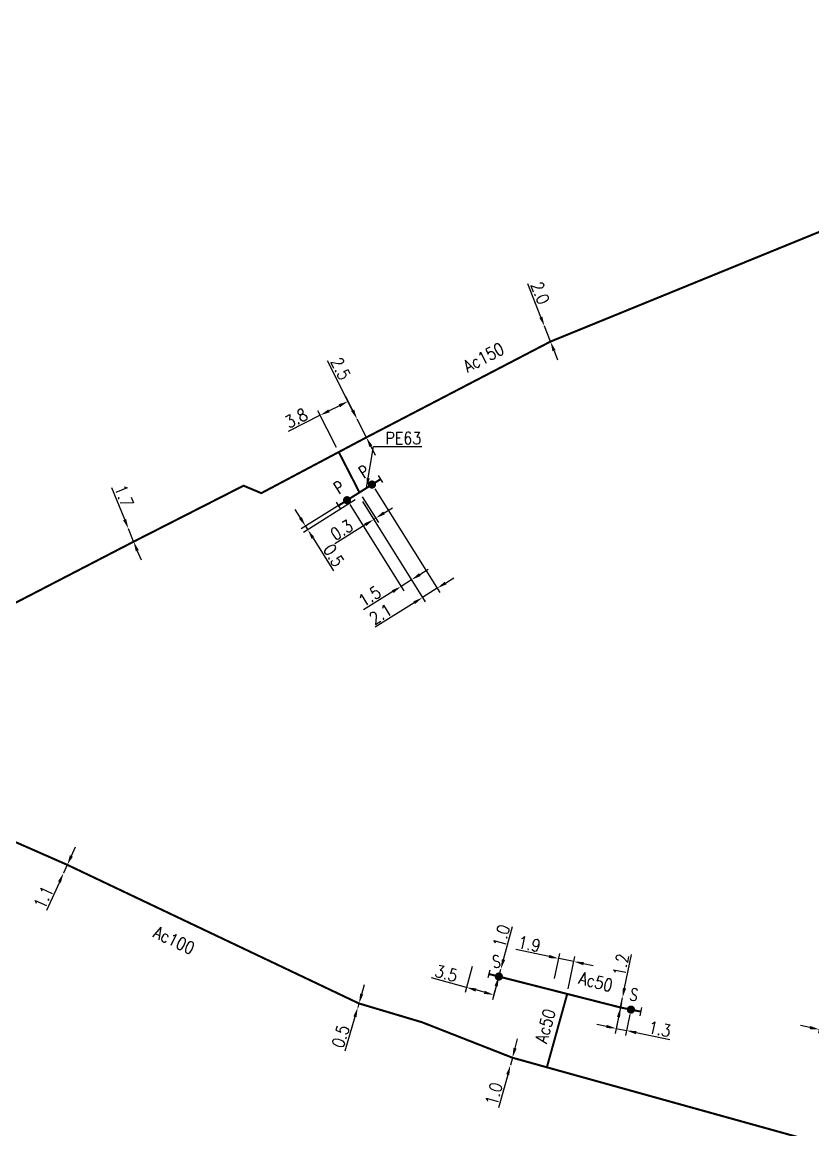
# Model space of a CAD drawing. Header units: millimetres. Extents: x 133989 to 135004, y 130988 to 132014.
# Drawn here: x 134334.2 to 134430.5, y 131297.7 to 131432.6 of the extents above; entities that cross this region are included whole.
import ezdxf
from ezdxf.enums import TextEntityAlignment as Align

# ---------------------------------------------------------------- set-up
doc = ezdxf.new("R2010")
doc.units = ezdxf.units.MM
doc.header["$PDMODE"] = 34
doc.linetypes.add('L_25_AP', pattern=[2000, 1000, 1000])
doc.linetypes.add('L_25_PE', pattern=[2000, 1000, 1000])
doc.layers.get('0').update_dxf_attribs({"linetype": 'CONTINUOUS'})
doc.layers.get('Defpoints').update_dxf_attribs({"linetype": 'CONTINUOUS'})
for name, color, linetype in [('L_150', 1, 'CONTINUOUS'), ('L_300', 7, 'CONTINUOUS'), ('L_340', 7, 'CONTINUOUS')]:
    doc.layers.add(name, color=color, linetype=linetype)
doc.styles.add('G_ROMANS', font='ROMANS.SHX', dxfattribs={"width": 0.75})
doc.styles.get("Standard").update_dxf_attribs({"font": 'romans.shx', "width": 0.85})
doc.dimstyles.get("Standard").update_dxf_attribs({"dimtxt": 1.5, "dimasz": 1.2, "dimexe": 0.625, "dimexo": 0.625, "dimgap": 0.25, "dimtad": 1, "dimdec": 1, "dimzin": 0, "dimdsep": 46, "dimtxsty": 'Standard', "dimcen": -0.5, "dimadec": 0, "dimazin": 0, "dimtfac": 1, "dimtdec": 1, "dimtmove": 0, "dimatfit": 3, "dimfxl": 0, "dimtolj": 1, "dimtzin": 0, "dimarcsym": 0})

# ---------------------------------------------------------------- blocks, each defined once
blk = doc.blocks.new('*D259')
at = {"layer": 'Defpoints', "color": 0, "linetype": 'Continuous', "transparency": 16777216}
for p in [(134347.14, 131370.92), (134347.14, 131370.92), (134347.78, 131369.34)]:
    blk.add_point(p, dxfattribs=at)
at = {"layer": 'L_150', "color": 0, "linetype": 'Continuous', "lineweight": -2, "transparency": 16777216}
for p, q in [((134346.69, 131372.03), (134345.11, 131375.91)), ((134347.78, 131369.34), (134347.14, 131370.92)), ((134348.23, 131368.23), (134348.68, 131367.12))]:
    blk.add_line(p, q, dxfattribs=at)
at = {"layer": 'L_150', "color": 0, "linetype": 'Continuous', "transparency": 16777216}
for points in [[(134346.87, 131372.11), (134346.5, 131371.96), (134347.14, 131370.92)], [(134348.41, 131368.31), (134348.04, 131368.16), (134347.78, 131369.34)]]:
    blk.add_solid(points, dxfattribs=at)
at = {"layer": 'L_150', "color": 0, "linetype": 'Continuous', "transparency": 16777216, "insert": (134346.6, 131374.9), "char_height": 1.5, "attachment_point": 5, "rotation": 292.061}
blk.add_mtext('\\A1;1.7', dxfattribs=at)
blk = doc.blocks.new('*D260')
at = {"layer": 'Defpoints', "color": 0, "linetype": 'Continuous', "transparency": 16777216}
for p in [(134375.01, 131384.27), (134375.01, 131384.27), (134376.13, 131382.04)]:
    blk.add_point(p, dxfattribs=at)
at = {"layer": 'L_150', "color": 0, "linetype": 'Continuous', "lineweight": -2, "transparency": 16777216}
for p, q in [((134374.46, 131385.34), (134371.4, 131391.38)), ((134376.13, 131382.04), (134375.01, 131384.27)), ((134376.68, 131380.97), (134377.22, 131379.89))]:
    blk.add_line(p, q, dxfattribs=at)
at = {"layer": 'L_150', "color": 0, "linetype": 'Continuous', "transparency": 16777216}
for points in [[(134374.64, 131385.43), (134374.28, 131385.25), (134375.01, 131384.27)], [(134376.86, 131381.06), (134376.5, 131380.88), (134376.13, 131382.04)]]:
    blk.add_solid(points, dxfattribs=at)
at = {"layer": 'L_150', "color": 0, "linetype": 'Continuous', "transparency": 16777216, "insert": (134373.01, 131390.42), "char_height": 1.5, "attachment_point": 5, "rotation": 296.8673}
blk.add_mtext('\\A1;2.5', dxfattribs=at)
blk = doc.blocks.new('*D261')
at = {"layer": 'Defpoints', "color": 0, "linetype": 'Continuous', "transparency": 16777216}
for p in [(134397.83, 131395.58), (134397.83, 131395.58), (134398.56, 131393.72)]:
    blk.add_point(p, dxfattribs=at)
at = {"layer": 'L_150', "color": 0, "linetype": 'Continuous', "lineweight": -2, "transparency": 16777216}
for p, q in [((134397.39, 131396.7), (134395.79, 131400.76)), ((134398.56, 131393.72), (134397.83, 131395.58)), ((134398.99, 131392.6), (134399.43, 131391.48))]:
    blk.add_line(p, q, dxfattribs=at)
at = {"layer": 'L_150', "color": 0, "linetype": 'Continuous', "transparency": 16777216}
for points in [[(134397.57, 131396.77), (134397.2, 131396.62), (134397.83, 131395.58)], [(134399.18, 131392.67), (134398.81, 131392.53), (134398.56, 131393.72)]]:
    blk.add_solid(points, dxfattribs=at)
at = {"layer": 'L_150', "color": 0, "linetype": 'Continuous', "transparency": 16777216, "insert": (134397.3, 131399.65), "char_height": 1.5, "attachment_point": 5, "rotation": 291.4205}
blk.add_mtext('\\A1;2.0', dxfattribs=at)
blk = doc.blocks.new('*D262')
at = {"layer": 'Defpoints', "color": 0, "linetype": 'Continuous', "transparency": 16777216}
for p in [(134373.91, 131386.44), (134375, 131384.27), (134372.77, 131380.25)]:
    blk.add_point(p, dxfattribs=at)
at = {"layer": 'L_150', "color": 0, "linetype": 'Continuous', "lineweight": -2, "transparency": 16777216}
for p, q in [((134374.72, 131384.82), (134373.63, 131387)), ((134372.49, 131380.81), (134370.23, 131385.29)), ((134372.84, 131385.9), (134371.59, 131385.27)), ((134370.51, 131384.74), (134366.61, 131382.77))]:
    blk.add_line(p, q, dxfattribs=at)
at = {"layer": 'L_150', "color": 0, "linetype": 'Continuous', "transparency": 16777216}
for points in [[(134371.5, 131385.45), (134371.68, 131385.1), (134370.51, 131384.74)], [(134372.75, 131386.08), (134372.93, 131385.73), (134373.91, 131386.44)]]:
    blk.add_solid(points, dxfattribs=at)
at = {"layer": 'L_150', "color": 0, "linetype": 'Continuous', "transparency": 16777216, "insert": (134367.58, 131384.38), "char_height": 1.5, "attachment_point": 5, "rotation": 26.7188}
blk.add_mtext('\\A1;3.8', dxfattribs=at)
blk = doc.blocks.new('*D263')
at = {"layer": 'Defpoints', "color": 0, "linetype": 'Continuous', "transparency": 16777216}
for p in [(134375.31, 131374.76), (134373.77, 131374.38), (134381.63, 131364.69)]:
    blk.add_point(p, dxfattribs=at)
at = {"layer": 'L_300', "color": 0, "linetype": 'Continuous', "lineweight": -2, "transparency": 16777216}
for p, q in [((134374.1, 131373.86), (134380.69, 131363.36)), ((134375.64, 131374.23), (134381.96, 131364.16)), ((134382.65, 131365.33), (134383.67, 131365.97)), ((134381.63, 131364.69), (134380.36, 131363.89)), ((134379.34, 131363.25), (134375.8, 131361.03))]:
    blk.add_line(p, q, dxfattribs=at)
at = {"layer": 'L_300', "color": 0, "linetype": 'Continuous', "transparency": 16777216}
for points in [[(134382.54, 131365.5), (134382.76, 131365.16), (134381.63, 131364.69)], [(134379.24, 131363.42), (134379.45, 131363.08), (134380.36, 131363.89)]]:
    blk.add_solid(points, dxfattribs=at)
at = {"layer": 'L_300', "color": 0, "linetype": 'Continuous', "transparency": 16777216, "insert": (134376.53, 131362.67), "char_height": 1.5, "attachment_point": 5, "rotation": 32.1232}
blk.add_mtext('\\A1;1.5', dxfattribs=at)
blk = doc.blocks.new('*D264')
at = {"layer": 'Defpoints', "color": 0, "linetype": 'Continuous', "transparency": 16777216}
for p in [(134375.29, 131375.34), (134375.31, 131374.76), (134369, 131370.79)]:
    blk.add_point(p, dxfattribs=at)
at = {"layer": 'L_150', "color": 0, "linetype": 'Continuous', "lineweight": -2, "transparency": 16777216}
for p, q in [((134374.76, 131375), (134368.2, 131370.89)), ((134368.09, 131372.23), (134367.45, 131373.25)), ((134374.78, 131374.43), (134368.47, 131370.46)), ((134368.73, 131371.22), (134369, 131370.79)), ((134369.63, 131369.78), (134372.14, 131365.78))]:
    blk.add_line(p, q, dxfattribs=at)
at = {"layer": 'L_150', "color": 0, "linetype": 'Continuous', "transparency": 16777216}
for points in [[(134368.26, 131372.34), (134367.92, 131372.13), (134368.73, 131371.22)], [(134369.8, 131369.88), (134369.46, 131369.67), (134369, 131370.79)]]:
    blk.add_solid(points, dxfattribs=at)
at = {"layer": 'L_150', "color": 0, "linetype": 'Continuous', "transparency": 16777216, "insert": (134372.15, 131367.66), "char_height": 1.5, "attachment_point": 5, "rotation": 302.1306}
blk.add_mtext('\\A1;0.5', dxfattribs=at)
blk = doc.blocks.new('L_340_07')
at = {"color": 0, "linetype": 'Continuous', "const_width": 0.25, "flags": 128}
blk.add_lwpolyline([(0, 0), (1.25, 0)], dxfattribs=at)
at = {"color": 0, "linetype": 'Continuous', "flags": 128}
blk.add_lwpolyline([(1.25, -0.5), (1.25, 0.5)], dxfattribs=at)
at = {"color": 0, "linetype": 'Continuous', "width": 0.75, "flags": 3}
for tag, p in [('DEF_LEG', (0.72, -3.47)), ('DEF_COUP', (0.72, -5.97)), ('DEF_TYPE', (0.72, -8.47))]:
    blk.add_attdef(tag, text='', height=1.2, dxfattribs=at).set_placement(p, align=Align.MIDDLE)
blk = doc.blocks.new('L_300_12')
at = {"color": 0, "linetype": 'Continuous', "const_width": 0.497, "flags": 128}
blk.add_lwpolyline([(-0.25, 0, 1), (0.25, 0, 1)], format="xyb", close=True, dxfattribs=at)
at = {"color": 0, "linetype": 'Continuous', "style": 'G_ROMANS', "width": 0.75}
blk.add_text('P', height=1.5, dxfattribs=at).set_placement((0, 1.85), align=Align.MIDDLE)
at = {"color": 0, "linetype": 'Continuous', "width": 0.75, "flags": 3}
for tag, p in [('DEF_LEG', (0, -5)), ('DEF_COUP', (0, -7.5)), ('DEF_TYPE', (0, -10))]:
    blk.add_attdef(tag, text='', height=1.2, dxfattribs=at).set_placement(p, align=Align.MIDDLE)
blk = doc.blocks.new('*D266')
at = {"layer": 'Defpoints', "color": 0, "linetype": 'Continuous', "transparency": 16777216}
for p in [(134375.3, 131375.34), (134375.31, 131374.76), (134377.02, 131372.04)]:
    blk.add_point(p, dxfattribs=at)
at = {"layer": 'L_150', "color": 0, "linetype": 'Continuous', "lineweight": -2, "transparency": 16777216}
for p, q in [((134375.63, 131374.81), (134377.6, 131371.67)), ((134375.64, 131374.23), (134377.35, 131371.51)), ((134378.28, 131372.84), (134379.3, 131373.48)), ((134377.27, 131372.2), (134377.02, 131372.04)), ((134376, 131371.4), (134372.3, 131369.08))]:
    blk.add_line(p, q, dxfattribs=at)
at = {"layer": 'L_150', "color": 0, "linetype": 'Continuous', "transparency": 16777216}
for points in [[(134375.89, 131371.57), (134376.11, 131371.24), (134377.02, 131372.04)], [(134378.18, 131373.01), (134378.39, 131372.67), (134377.27, 131372.2)]]:
    blk.add_solid(points, dxfattribs=at)
at = {"layer": 'L_150', "color": 0, "linetype": 'Continuous', "transparency": 16777216, "insert": (134373.11, 131370.77), "char_height": 1.5, "attachment_point": 5, "rotation": 32.1232}
blk.add_mtext('\\A1;0.3', dxfattribs=at)
blk = doc.blocks.new('*D267')
at = {"layer": 'Defpoints', "color": 0, "linetype": 'Continuous', "transparency": 16777216}
for p in [(134376.82, 131376.3), (134375.31, 131374.76), (134382.98, 131362.54)]:
    blk.add_point(p, dxfattribs=at)
at = {"layer": 'L_300', "color": 0, "linetype": 'Continuous', "lineweight": -2, "transparency": 16777216}
for p, q in [((134377.15, 131375.77), (134385.09, 131363.13)), ((134375.64, 131374.23), (134383.31, 131362.01)), ((134385.77, 131364.3), (134386.79, 131364.93)), ((134384.76, 131363.66), (134382.98, 131362.54)), ((134381.96, 131361.9), (134377.21, 131358.92))]:
    blk.add_line(p, q, dxfattribs=at)
at = {"layer": 'L_300', "color": 0, "linetype": 'Continuous', "transparency": 16777216}
for points in [[(134385.67, 131364.47), (134385.88, 131364.13), (134384.76, 131363.66)], [(134381.86, 131362.07), (134382.07, 131361.74), (134382.98, 131362.54)]]:
    blk.add_solid(points, dxfattribs=at)
at = {"layer": 'L_300', "color": 0, "linetype": 'Continuous', "transparency": 16777216, "insert": (134377.87, 131360.51), "char_height": 1.5, "attachment_point": 5, "rotation": 32.1232}
blk.add_mtext('\\A1;2.1', dxfattribs=at)
blk = doc.blocks.new('*D448')
at = {"layer": 'Defpoints', "color": 0, "linetype": 'Continuous', "transparency": 16777216}
for p in [(134431.35, 131309.89), (134431.13, 131308.85), (134433.63, 131306.61)]:
    blk.add_point(p, dxfattribs=at)
at = {"layer": 'L_300', "color": 0, "linetype": 'Continuous', "lineweight": -2, "transparency": 16777216}
for p, q in [((134430.17, 131310.14), (134429, 131310.38)), ((134431.26, 131309.46), (134431.47, 131310.51)), ((134431.35, 131309.89), (134434.19, 131309.31)), ((134433.76, 131307.22), (134434.31, 131309.92)), ((134435.36, 131309.06), (134439.58, 131308.19))]:
    blk.add_line(p, q, dxfattribs=at)
at = {"layer": 'L_300', "color": 0, "linetype": 'Continuous', "transparency": 16777216}
for points in [[(134430.21, 131310.33), (134430.13, 131309.94), (134431.35, 131309.89)], [(134435.4, 131309.26), (134435.32, 131308.87), (134434.19, 131309.31)]]:
    blk.add_solid(points, dxfattribs=at)
at = {"layer": 'L_300', "color": 0, "linetype": 'Continuous', "transparency": 16777216, "insert": (134438.26, 131309.48), "char_height": 1.5, "attachment_point": 5, "rotation": 348.299}
blk.add_mtext('\\A1;2.9', dxfattribs=at)
blk = doc.blocks.new('*D451')
at = {"layer": 'Defpoints', "color": 0, "linetype": 'Continuous', "transparency": 16777216}
for p in [(134407.33, 131313.76), (134407.33, 131313.76), (134407.09, 131312.58)]:
    blk.add_point(p, dxfattribs=at)
at = {"layer": 'L_150', "color": 0, "linetype": 'Continuous', "lineweight": -2, "transparency": 16777216}
for p, q in [((134407.58, 131314.93), (134408.43, 131319.03)), ((134407.09, 131312.58), (134407.33, 131313.76)), ((134406.84, 131311.41), (134406.6, 131310.23))]:
    blk.add_line(p, q, dxfattribs=at)
at = {"layer": 'L_150', "color": 0, "linetype": 'Continuous', "transparency": 16777216}
for points in [[(134407.38, 131314.97), (134407.77, 131314.89), (134407.33, 131313.76)], [(134406.65, 131311.45), (134407.04, 131311.37), (134407.09, 131312.58)]]:
    blk.add_solid(points, dxfattribs=at)
at = {"layer": 'L_150', "color": 0, "linetype": 'Continuous', "transparency": 16777216, "insert": (134407.14, 131317.77), "char_height": 1.5, "attachment_point": 5, "rotation": 78.2766}
blk.add_mtext('\\A1;1.2', dxfattribs=at)
blk = doc.blocks.new('*D452')
at = {"layer": 'Defpoints', "color": 0, "linetype": 'Continuous', "transparency": 16777216}
for p in [(134407.33, 131313.76), (134408.36, 131312.32), (134406.56, 131310.03)]:
    blk.add_point(p, dxfattribs=at)
at = {"layer": 'L_300', "color": 0, "linetype": 'Continuous', "lineweight": -2, "transparency": 16777216}
for p, q in [((134407.21, 131313.15), (134406.43, 131309.41)), ((134408.24, 131311.71), (134407.71, 131309.15)), ((134405.38, 131310.27), (134404.21, 131310.51)), ((134406.56, 131310.03), (134407.83, 131309.76)), ((134409.01, 131309.52), (134413.11, 131308.67))]:
    blk.add_line(p, q, dxfattribs=at)
at = {"layer": 'L_300', "color": 0, "linetype": 'Continuous', "transparency": 16777216}
for points in [[(134405.42, 131310.46), (134405.34, 131310.07), (134406.56, 131310.03)], [(134409.05, 131309.71), (134408.97, 131309.32), (134407.83, 131309.76)]]:
    blk.add_solid(points, dxfattribs=at)
at = {"layer": 'L_300', "color": 0, "linetype": 'Continuous', "transparency": 16777216, "insert": (134411.85, 131309.95), "char_height": 1.5, "attachment_point": 5, "rotation": 348.2766}
blk.add_mtext('\\A1;1.3', dxfattribs=at)
blk = doc.blocks.new('*D453')
at = {"layer": 'Defpoints', "color": 0, "linetype": 'Continuous', "transparency": 16777216}
for p in [(134399.56, 131318.55), (134398.92, 131315.5), (134400.6, 131314.23)]:
    blk.add_point(p, dxfattribs=at)
at = {"layer": 'L_150', "color": 0, "linetype": 'Continuous', "lineweight": -2, "transparency": 16777216}
for p, q in [((134398.38, 131318.8), (134394.34, 131319.64)), ((134399.05, 131316.12), (134399.68, 131319.16)), ((134401.42, 131318.17), (134399.56, 131318.55)), ((134400.73, 131314.84), (134401.54, 131318.78)), ((134402.59, 131317.92), (134403.77, 131317.68))]:
    blk.add_line(p, q, dxfattribs=at)
at = {"layer": 'L_150', "color": 0, "linetype": 'Continuous', "transparency": 16777216}
for points in [[(134398.42, 131318.99), (134398.34, 131318.6), (134399.56, 131318.55)], [(134402.63, 131318.12), (134402.55, 131317.73), (134401.42, 131318.17)]]:
    blk.add_solid(points, dxfattribs=at)
at = {"layer": 'L_150', "color": 0, "linetype": 'Continuous', "transparency": 16777216, "insert": (134395.98, 131320.32), "char_height": 1.5, "attachment_point": 5, "rotation": 348.2698}
blk.add_mtext('\\A1;1.9', dxfattribs=at)
blk = doc.blocks.new('*D454')
at = {"layer": 'Defpoints', "color": 0, "linetype": 'Continuous', "transparency": 16777216}
for p in [(134389.19, 131318.18), (134392.27, 131316.35), (134388.32, 131315.03)]:
    blk.add_point(p, dxfattribs=at)
at = {"layer": 'L_300', "color": 0, "linetype": 'Continuous', "lineweight": -2, "transparency": 16777216}
for p, q in [((134389.02, 131317.58), (134388.16, 131314.42)), ((134388.32, 131315.03), (134384.08, 131316.19)), ((134392.1, 131315.75), (134391.48, 131313.51)), ((134390.49, 131314.43), (134389.48, 131314.71))]:
    blk.add_line(p, q, dxfattribs=at)
at = {"layer": 'L_300', "color": 0, "linetype": 'Continuous', "transparency": 16777216}
for points in [[(134389.53, 131314.9), (134389.43, 131314.51), (134388.32, 131315.03)], [(134390.55, 131314.62), (134390.44, 131314.24), (134391.65, 131314.11)]]:
    blk.add_solid(points, dxfattribs=at)
at = {"layer": 'L_300', "color": 0, "linetype": 'Continuous', "transparency": 16777216, "insert": (134385.87, 131316.74), "char_height": 1.5, "attachment_point": 5, "rotation": 344.6353}
blk.add_mtext('\\A1;3.5', dxfattribs=at)
blk = doc.blocks.new('*D455')
at = {"layer": 'Defpoints', "color": 0, "linetype": 'Continuous', "transparency": 16777216}
for p in [(134392.52, 131317.26), (134392.52, 131317.26), (134392.26, 131316.35)]:
    blk.add_point(p, dxfattribs=at)
at = {"layer": 'L_300', "color": 0, "linetype": 'Continuous', "lineweight": -2, "transparency": 16777216}
for p, q in [((134392.83, 131318.42), (134393.94, 131322.46)), ((134392.26, 131316.35), (134392.52, 131317.26)), ((134391.95, 131315.19), (134391.63, 131314.03))]:
    blk.add_line(p, q, dxfattribs=at)
at = {"layer": 'L_300', "color": 0, "linetype": 'Continuous', "transparency": 16777216}
for points in [[(134392.64, 131318.47), (134393.03, 131318.37), (134392.52, 131317.26)], [(134391.75, 131315.24), (134392.14, 131315.14), (134392.26, 131316.35)]]:
    blk.add_solid(points, dxfattribs=at)
at = {"layer": 'L_300', "color": 0, "linetype": 'Continuous', "transparency": 16777216, "insert": (134392.58, 131321.28), "char_height": 1.5, "attachment_point": 5, "rotation": 74.6353}
blk.add_mtext('\\A1;1.0', dxfattribs=at)
blk = doc.blocks.new('*D456')
at = {"layer": 'Defpoints', "color": 0, "linetype": 'Continuous', "transparency": 16777216}
for p in [(134339.7, 131329.96), (134339.24, 131328.96), (134339.24, 131328.96)]:
    blk.add_point(p, dxfattribs=at)
at = {"layer": 'L_150', "color": 0, "linetype": 'Continuous', "lineweight": -2, "transparency": 16777216}
for p, q in [((134340.2, 131331.05), (134340.69, 131332.14)), ((134339.7, 131329.96), (134339.24, 131328.96)), ((134338.74, 131327.86), (134337.15, 131324.39))]:
    blk.add_line(p, q, dxfattribs=at)
at = {"layer": 'L_150', "color": 0, "linetype": 'Continuous', "transparency": 16777216}
for points in [[(134340.01, 131331.13), (134340.38, 131330.96), (134339.7, 131329.96)], [(134338.56, 131327.95), (134338.92, 131327.78), (134339.24, 131328.96)]]:
    blk.add_solid(points, dxfattribs=at)
at = {"layer": 'L_150', "color": 0, "linetype": 'Continuous', "transparency": 16777216, "insert": (134336.79, 131326), "char_height": 1.5, "attachment_point": 5, "rotation": 65.4394}
blk.add_mtext('\\A1;1.1', dxfattribs=at)
blk = doc.blocks.new('*D460')
at = {"layer": 'Defpoints', "color": 0, "linetype": 'Continuous', "transparency": 16777216}
for p in [(134393.92, 131306.46), (134393.67, 131305.54), (134393.67, 131305.54)]:
    blk.add_point(p, dxfattribs=at)
at = {"layer": 'L_150', "color": 0, "linetype": 'Continuous', "lineweight": -2, "transparency": 16777216}
for p, q in [((134394.24, 131307.62), (134394.56, 131308.77)), ((134393.92, 131306.46), (134393.67, 131305.54)), ((134393.35, 131304.39), (134392.24, 131300.35))]:
    blk.add_line(p, q, dxfattribs=at)
at = {"layer": 'L_150', "color": 0, "linetype": 'Continuous', "transparency": 16777216}
for points in [[(134394.05, 131307.67), (134394.44, 131307.56), (134393.92, 131306.46)], [(134393.16, 131304.44), (134393.54, 131304.33), (134393.67, 131305.54)]]:
    blk.add_solid(points, dxfattribs=at)
at = {"layer": 'L_150', "color": 0, "linetype": 'Continuous', "transparency": 16777216, "insert": (134391.67, 131302.06), "char_height": 1.5, "attachment_point": 5, "rotation": 74.574}
blk.add_mtext('\\A1;1.0', dxfattribs=at)
blk = doc.blocks.new('*D461')
at = {"layer": 'Defpoints', "color": 0, "linetype": 'Continuous', "transparency": 16777216}
for p in [(134375.08, 131312.59), (134375.08, 131312.59), (134375.23, 131313.07)]:
    blk.add_point(p, dxfattribs=at)
at = {"layer": 'L_150', "color": 0, "linetype": 'Continuous', "lineweight": -2, "transparency": 16777216}
for p, q in [((134375.57, 131314.22), (134375.91, 131315.37)), ((134375.23, 131313.07), (134375.08, 131312.59)), ((134374.74, 131311.44), (134373.5, 131307.25))]:
    blk.add_line(p, q, dxfattribs=at)
at = {"layer": 'L_150', "color": 0, "linetype": 'Continuous', "transparency": 16777216}
for points in [[(134375.38, 131314.28), (134375.76, 131314.17), (134375.23, 131313.07)], [(134374.55, 131311.5), (134374.93, 131311.39), (134375.08, 131312.59)]]:
    blk.add_solid(points, dxfattribs=at)
at = {"layer": 'L_150', "color": 0, "linetype": 'Continuous', "transparency": 16777216, "insert": (134372.99, 131309.06), "char_height": 1.5, "attachment_point": 5, "rotation": 73.4533}
blk.add_mtext('\\A1;0.5', dxfattribs=at)
blk = doc.blocks.new('L_300_11')
at = {"color": 0, "linetype": 'Continuous', "const_width": 0.497, "flags": 128}
blk.add_lwpolyline([(-0.25, 0, 1), (0.25, 0, 1)], format="xyb", close=True, dxfattribs=at)
at = {"color": 0, "linetype": 'Continuous', "style": 'G_ROMANS', "width": 0.75}
blk.add_text('S', height=1.5, dxfattribs=at).set_placement((0, 1.85), align=Align.MIDDLE)
at = {"color": 0, "linetype": 'Continuous', "style": 'G_ROMANS', "width": 0.75, "flags": 3}
for tag, p in [('DEF_LEG', (0, -5)), ('DEF_COUP', (0, -7.5)), ('DEF_TYPE', (0, -10))]:
    blk.add_attdef(tag, text='', height=1.2, dxfattribs=at).set_placement(p, align=Align.MIDDLE)

msp = doc.modelspace()

# ---------------------------------------------------------------- linework, layer by layer
at = {"layer": 'L_150', "linetype": 'L_25_AP', "const_width": 0.25, "flags": 128}
for points in [[(134494.14, 131432.52), (134435.14, 131408.65), (134398.56, 131393.72)], [(134158.34, 131310.86), (134166.96, 131311.13), (134213.11, 131317.79), (134215.19, 131318.07), (134215.99, 131317.4), (134221.1, 131318.88), (134275.25, 131337.14), (134297.49, 131344.29), (134302.62, 131346.43), (134303.6, 131346.84), (134320.69, 131355.35), (134322.45, 131356.22), (134347.78, 131369.34), (134361.17, 131376.16), (134363.33, 131375.25), (134376.13, 131382.04), (134398.56, 131393.72)], [(134318.97, 131338.88), (134320.51, 131338.39), (134322.22, 131337.64), (134339.7, 131329.96), (134375.23, 131313.07), (134382.91, 131310.78), (134393.92, 131306.46), (134398.12, 131305.29), (134434.49, 131295.18), (134438.34, 131294.13), (134466.82, 131286.38), (134477.59, 131283.56), (134480.92, 131282.69), (134481.88, 131280.71), (134485.84, 131272.59), (134487.05, 131269.3), (134486.7, 131268.41), (134486.53, 131267.96)], [(134392.27, 131316.35), (134400.6, 131314.23), (134407.09, 131312.58), (134408.36, 131312.32)], [(134400.6, 131314.23), (134398.12, 131305.29)]]:
    msp.add_lwpolyline(points, dxfattribs=at)
at = {"layer": 'L_150', "linetype": 'L_25_PE', "const_width": 0.25, "flags": 128}
msp.add_lwpolyline([(134372.77, 131380.25), (134375.29, 131375.34)], dxfattribs=at)
at = {"layer": 'L_150', "linetype": 'L_25_PE', "flags": 128}
msp.add_lwpolyline([(134373.77, 131374.38, 0.25, 0.25, 0), (134375.3, 131375.34, 0.25, 0.25, 0), (134376.82, 131376.3, 0, 0, 0)], format="xyseb", dxfattribs=at)

# ---------------------------------------------------------------- block references
at = {"layer": 'L_300'}
for name, p, rotation in [('L_300_12', (134376.82, 131376.3), 32.13059940932333), ('L_300_12', (134373.78, 131374.39), 32.13059941303446), ('L_300_11', (134392.27, 131316.35), 9.071277006700884), ('L_300_11', (134408.36, 131312.32), 348.4148601910339)]:
    msp.add_blockref(name, p, dxfattribs=dict(at, rotation=rotation))
at = {"layer": 'L_340'}
for p, rotation in [((134376.82, 131376.3), 32.1305994100294), ((134373.77, 131374.38), 212.1305994130345), ((134392.27, 131316.35), 165.7489788981306), ((134408.36, 131312.32), 348.4148601918507)]:
    msp.add_blockref('L_340_07', p, dxfattribs=dict(at, rotation=rotation))

# ---------------------------------------------------------------- texts
at = {"layer": 'L_150', "linetype": 'Continuous', "width": 0.85}
msp.add_text('Ac150', height=1.5, rotation=27.5168, dxfattribs=at).set_placement((134390.42, 131391.79), align=Align.MIDDLE)
for s, rotation, p in [('Ac100', 334.5833, (134350.01, 131321.22)), ('Ac50', 345.749, (134401.89, 131315.5)), ('Ac50', 74.4613, (134398.09, 131308.13))]:
    msp.add_text(s, height=1.5, rotation=rotation, dxfattribs=at).set_placement(p)
at = {"layer": 'L_150', "linetype": 'Continuous', "insert": (134378.45, 131381.2), "char_height": 1.5, "attachment_point": 7}
msp.add_mtext('PE63', dxfattribs=at)

# ---------------------------------------------------------------- dimensions: what is measured, and where the dimension line sits
at = {"layer": 'L_150', "linetype": 'Continuous'}
for base, p1, p2, angle, picture, middle in [((134397.83, 131395.58), (134398.56, 131393.72), (134397.83, 131395.58), 291.4205, '*D261', (134396.37, 131399.29)), ((134375, 131384.27), (134376.13, 131382.04), (134375, 131384.27), 296.8673, '*D260', (134372.12, 131389.96)), ((134373.91, 131386.44), (134372.77, 131380.25), (134375, 131384.27), 206.7188, '*D262', (134368.03, 131383.48)), ((134347.14, 131370.92), (134347.78, 131369.34), (134347.14, 131370.92), 292.061, '*D259', (134345.68, 131374.53)), ((134369, 131370.79), (134375.29, 131375.34), (134375.31, 131374.76), 122.1306, '*D264', (134371.3, 131367.12)), ((134377.02, 131372.04), (134375.3, 131375.34), (134375.31, 131374.76), 32.1232, '*D266', (134373.64, 131369.92)), ((134339.24, 131328.96), (134339.7, 131329.96), (134339.24, 131328.96), 65.4394, '*D456', (134337.7, 131325.58)), ((134399.56, 131318.55), (134400.6, 131314.23), (134398.92, 131315.5), 348.2698, '*D453', (134395.77, 131319.34)), ((134407.33, 131313.76), (134407.09, 131312.58), (134407.33, 131313.76), 258.2766, '*D451', (134408.12, 131317.57)), ((134375.08, 131312.59), (134375.23, 131313.07), (134375.08, 131312.59), 73.4533, '*D461', (134373.95, 131308.77)), ((134393.671, 131305.544), (134393.923693, 131306.459776), (134393.671, 131305.544), 74.57403, '*D460', (134392.635052, 131301.789662))]:
    dim = msp.add_linear_dim(base=base, p1=p1, p2=p2, angle=angle, dimstyle='Standard', dxfattribs=at)
    dim.commit()
    dim.dimension.update_dxf_attribs({"geometry": picture, "text_midpoint": middle, "dimtype": 160})
at = {"layer": 'L_300', "linetype": 'Continuous'}
for base, p1, p2, angle, picture, middle in [((134382.98, 131362.54), (134376.82, 131376.3), (134375.31, 131374.76), 32.1232, '*D267', (134378.4, 131359.67)), ((134381.63, 131364.69), (134373.77, 131374.38), (134375.31, 131374.76), 32.1232, '*D263', (134377.06, 131361.82)), ((134392.52, 131317.26), (134392.26, 131316.35), (134392.52, 131317.26), 254.6353, '*D455', (134393.55, 131321.02)), ((134388.32, 131315.03), (134392.27, 131316.35), (134389.19, 131318.18), 344.6353, '*D454', (134385.61, 131315.77)), ((134406.56, 131310.03), (134408.36, 131312.32), (134407.33, 131313.76), 348.2766, '*D452', (134411.65, 131308.97)), ((134431.35, 131309.89), (134433.63, 131306.61), (134431.13, 131308.85), 348.299, '*D448', (134438.06, 131308.5))]:
    dim = msp.add_linear_dim(base=base, p1=p1, p2=p2, angle=angle, dimstyle='Standard', dxfattribs=at)
    dim.commit()
    dim.dimension.update_dxf_attribs({"geometry": picture, "text_midpoint": middle, "dimtype": 160})

# ---------------------------------------------------------------- leaders
at = {"layer": 'L_150', "linetype": 'Continuous', "annotation_type": 0, "has_hookline": 1, "hookline_direction": 0, "text_width": 4.43}
msp.add_leader([(134376.15, 131375.88), (134377, 131380.95), (134378.2, 131380.95)], dimstyle='Standard', dxfattribs=at)

doc.saveas('drawing.dxf')
